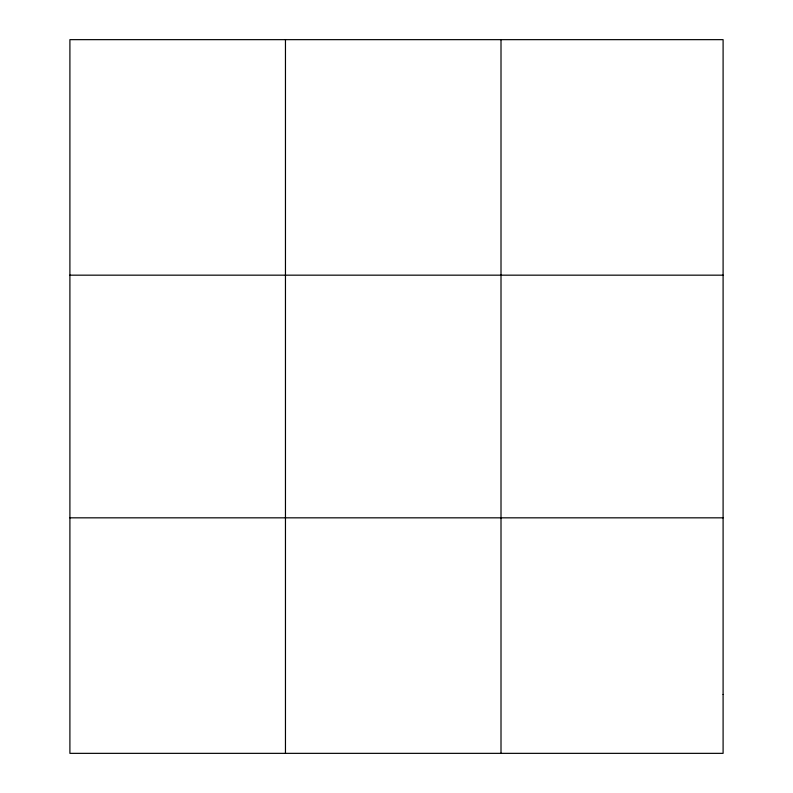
<?xml version="1.0" encoding="UTF-8"?>
<svg xmlns="http://www.w3.org/2000/svg" width="793" height="793" viewBox="0 0 793 793"><rect width="100%" height="100%" fill="white"/><g stroke="black" fill="none" stroke-linecap="round" stroke-linejoin="round"><path stroke-width="1.19" d="M285.46 753.35L285.46 39.65M501.007 753.35L501.007 39.65M69.903 275.171L723.097 275.171M69.903 517.829L723.097 517.829M723.097 694.47L723.097 753.35L69.903 753.35L69.903 39.65L723.097 39.65L723.097 694.47"/></g></svg>
